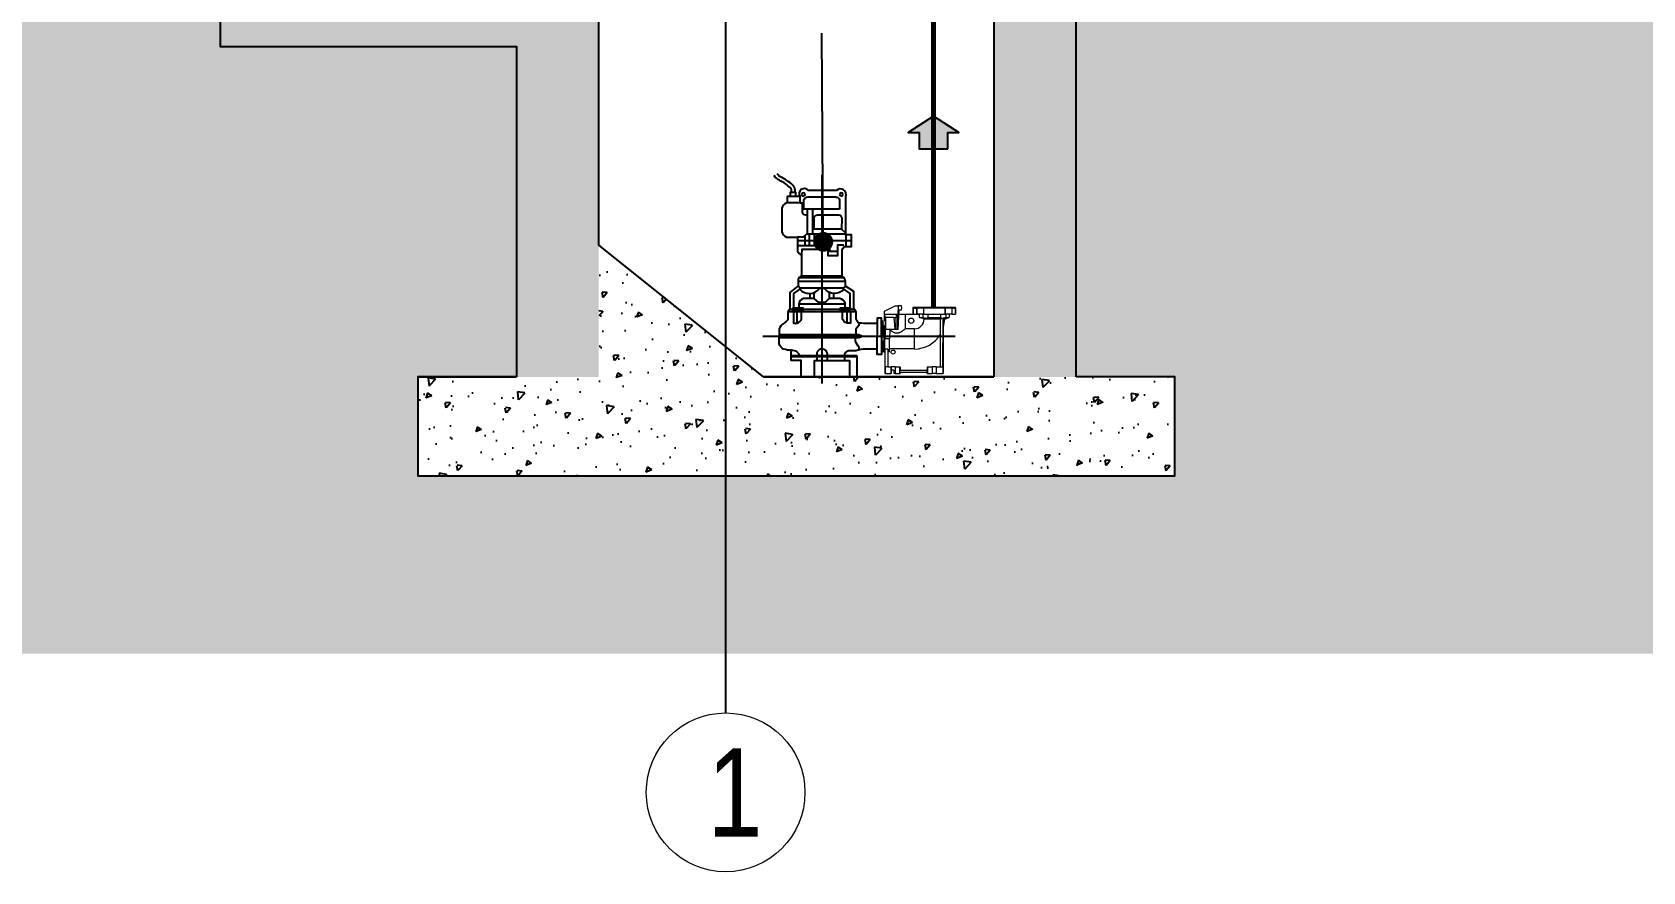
# Model space of a CAD drawing. Header units: millimetres. Extents: x 6561.5 to 6624.8, y 613.4 to 641.4.
# Drawn here: x 6604.549 to 6609.441, y 613.388 to 615.935 of the extents above; entities that cross this region are included whole.
import ezdxf

# ---------------------------------------------------------------- set-up
doc = ezdxf.new("R2010")
doc.units = ezdxf.units.MM
doc.linetypes.add('HIDDEN', pattern=[0.375, 0.25, -0.125])
for name, color, linetype in [('01-Dimensiones', 6, 'Continuous'), ('01-HATCH', 8, 'Continuous'), ('HATCH', 7, 'Continuous'), ('HATCH AMBIENTE', 70, 'Continuous'), ('INSTALACION HIDROSANITARIA', 2, 'Continuous')]:
    doc.layers.add(name, color=color, linetype=linetype)
doc.layers.add('01-Textos', color=4, linetype='Continuous', lineweight=25)
doc.layers.add('Parqueos', color=201, linetype='Continuous', lineweight=5)
doc.styles.add('Tex40', font='romans.shx', dxfattribs={"width": 0.8, "height": 0.08})
doc.dimstyles.new('1_40', dxfattribs={"dimtxt": 0.08, "dimasz": 0.06, "dimexe": 0.06, "dimexo": 0, "dimgap": 0.025, "dimtad": 1, "dimzin": 1, "dimdsep": 46, "dimtxsty": 'Tex40', "dimblk": 'ARCHTICK', "dimcen": 0, "dimdle": 0.04, "dimclrd": 6, "dimclre": 6, "dimclrt": 4, "dimadec": 0, "dimazin": 0, "dimtfac": 1, "dimtix": 1, "dimtmove": 1, "dimatfit": 3, "dimfxl": 1, "dimtfill": 1, "dimtolj": 1, "dimtzin": 0, "dimlwd": -1, "dimlwe": -1, "dimarcsym": 0})
pattern_1 = [(230.000002, (5998.61346, 463.79524), (-0.18218467, 0.015939078), [0.01905, -0.20955]), (175.000002, (5998.61346, 463.79524), (0.03524343, -0.191056844), [0.01524, -0.167640584]), (280.451447, (5998.59827, 463.79657), (-0.14694124, -0.17511776), [0.01619001, -0.178090245]), (226.184202, (5998.61346, 463.74444), (-0.27107904, 0.04204232), [0.028575, -0.314325]), (276.63556, (5998.59087, 463.74794), (-0.23740412, -0.24742613), [0.02428502, -0.26713561]), (171.184154, (5998.61346, 463.74444), (-0.23740412, -0.24742613), [0.02285997, -0.25145973]), (201.000002, (5998.58806, 463.75714), (-0.151614395, 0.102265192), [0.01905, -0.20955]), (146.000002, (5998.58806, 463.75714), (-0.06180202, -0.18418797), [0.01524, -0.16764]), (251.451447, (5998.57542, 463.76566), (-0.213416416, -0.08192278), [0.01619001, -0.17808994]), (217.500002, (5998.613456, 463.79524), (-0.0030886, -0.084555039), [0, -0.165608, 0, -0.17018, 0, -0.168275]), (187.500002, (5998.61346, 463.79524), (-0.066819658, -0.100180578), [0, -0.097028, 0, -0.161798, 0, -0.064135]), (147.500002, (5998.6701, 463.79524), (-0.1355905954, 0.0057287385), [0, -0.0635, 0, -0.19812, 0, -0.26289]), (137.500002, (5998.6955, 463.79524), (-0.14812918, -0.025426497), [0, -0.08255, 0, -0.131572, 0, -0.18669])]

# ---------------------------------------------------------------- blocks, each defined once
blk = doc.blocks.new('A$C48F41448')
for points in [[(1.02, 1.214, -0.288362), (1.036, 1.264, -0.05983), (1.108, 1.312, 0.141923), (1.132, 1.334, -45881622.694276)], [(0.644, 0.47), (0.644, 0.584), (0.697, 0.618), (0.697, 0.65, -0.230402), (0.719, 0.681), (0.719, 0.839, 0.335559), (0.702, 0.87), (0.66, 0.87), (0.66, 0.944), (0.695, 0.944), (0.695, 1.188, -0.780673), (0.755, 1.227), (0.934, 1.227, -0.91915), (0.989, 1.188), (0.989, 1.148), (1.074, 1.148, -0.225333), (1.102, 1.115), (1.102, 0.965, -0.273506), (1.073, 0.931), (1.004, 0.931), (1.004, 0.842, -0.185406), (0.977, 0.817), (0.977, 0.681, -0.40912), (1, 0.652), (1, 0.621), (1.052, 0.578), (1.052, 0.47)], [(1.043, 1.214, -0.330507), (1.05, 1.247, -0.05983), (1.118, 1.292, 0.141923), (1.151, 1.322, 0.141923)], [(0.941, 1.07, 0.365989), (0.972, 1.086), (0.972, 1.148)], [(0.695, 0.955), (0.723, 0.98), (0.898, 0.98), (0.898, 1.055, 0.279717), (0.876, 1.072), (0.74, 1.072, 0.318828), (0.722, 1.052), (0.723, 0.98)], [(0.699, 0.48), (0.699, 0.51, -0.302487), (0.734, 0.539), (0.802, 0.539)], [(0.707, 0.599, 0.473712), (0.831, 0.603, -0.612221)], [(0.988, 0.599, -0.473712), (0.864, 0.603, 0.612221)], [(0.898, 0.539), (0.966, 0.539, -0.331804), (0.994, 0.504), (0.994, 0.48)], [(0.611, 0.384, 0.311103), (0.629, 0.411), (0.629, 0.455), (1.065, 0.455), (1.065, 0.404, 0.074046), (1.093, 0.38, -0.197787), (1.119, 0.346), (1.12, 0.309)], [(0.666, 0.455), (0.666, 0.383), (0.688, 0.383, 0.291542), (0.717, 0.411), (0.717, 0.455)], [(1.029, 0.455), (1.029, 0.383), (1.006, 0.383, -0.291542), (0.977, 0.411), (0.977, 0.455)], [(0.497, 0.381, 0.03839), (0.611, 0.384), (0.612, 0.368), (0.631, 0.345), (0.631, 0.313)], [(0.497, 0.217), (0.569, 0.217, -0.10185), (0.632, 0.206, -440.919963)], [(0.61, 0.213), (0.61, 0.229, 0.142602), (0.633, 0.268), (0.633, 0.289)], [(0.625, 0.178), (0.625, 0.041), (0.67, 0.041), (0.67, 0.144), (0.897, 0.144), (0.897, 0.041), (0.979, 0.041), (0.979, 0.146), (1.043, 0.146), (1.043, 0.211, 0.418943), (0.99, 0.17, 0)], [(0.632, 0.206), (0.676, 0.206, -0.468792), (0.704, 0.175), (0.704, 0.144)], [(0.813, 0.144), (0.813, 0.185, -1.019914), (0.881, 0.183), (0.881, 0.144)], [(1.041, 0.211, 0.087861), (1.093, 0.218, 0.197787), (1.119, 0.252), (1.12, 0.289)]]:
    blk.add_lwpolyline(points, format="xyb")
for points in [[(0.847, 0), (0.847, 1.327)], [(0.989, 1.148), (0.962, 1.148)], [(0.989, 1.188), (1.069, 1.188), (1.069, 1.148)], [(1.013, 1.188), (1.013, 1.214), (1.05, 1.214), (1.05, 1.188)], [(0.908, 1.108), (0.908, 0.95)], [(0.941, 1.108), (0.941, 0.95)], [(0.695, 0.95), (0.945, 0.95), (0.967, 0.931), (1.004, 0.931)], [(0.695, 0.944), (0.695, 0.87)], [(0.897, 0.95), (0.897, 0.878)], [(0.93, 0.95), (0.93, 0.878)], [(0.955, 0.878), (0.955, 0.942)], [(0.66, 0.907), (1.004, 0.907)], [(0.709, 0.879), (0.749, 0.879), (0.749, 0.812), (0.807, 0.812), (0.807, 0.851), (0.975, 0.851), (0.977, 0.817)], [(1.004, 0.878), (0.799, 0.878), (0.799, 0.842), (0.749, 0.842)], [(0.697, 0.618), (0.712, 0.606), (0.988, 0.606), (1, 0.621)], [(0.701, 0.648), (1, 0.648)], [(0.707, 0.671), (1, 0.671)], [(0.719, 0.681), (0.977, 0.681)], [(0.668, 0.48), (0.668, 0.571), (0.717, 0.606)], [(0.775, 0.572), (0.775, 0.539)], [(0.801, 0.579), (0.802, 0.539)], [(0.802, 0.539), (0.828, 0.514), (0.867, 0.514), (0.898, 0.539), (0.898, 0.577)], [(0.831, 0.603), (0.864, 0.603)], [(0.923, 0.539), (0.923, 0.572)], [(1.027, 0.48), (1.027, 0.571), (0.977, 0.606)], [(0.468, 0.299), (0.468, 0.414), (0.497, 0.414), (0.497, 0.299)], [(0.629, 0.455), (0.639, 0.47), (1.056, 0.47), (1.065, 0.455)], [(0.688, 0.383), (0.688, 0.455)], [(0.993, 0.507), (0.699, 0.507)], [(1.006, 0.383), (1.006, 0.455)], [(0.59, 0.299), (0.613, 0.309), (1.12, 0.309), (1.12, 0.299)], [(0, 0.299), (1.224, 0.299)], [(0.468, 0.299), (0.468, 0.184), (0.497, 0.184), (0.497, 0.299)], [(0.59, 0.299), (0.613, 0.289), (1.12, 0.289), (1.12, 0.299)], [(1.043, 0.178), (0.625, 0.178)], [(0.625, 0.169), (1.043, 0.169)]]:
    blk.add_lwpolyline(points)
blk.add_lwpolyline([(0.735, 1.108), (0.962, 1.108), (0.962, 1.165, 0.341313), (0.938, 1.186), (0.765, 1.186, 0.42584), (0.735, 1.163)], format="xyb", close=True)
for points in [[(0.668, 0.462), (0.73, 0.462), (0.73, 0.48), (0.668, 0.48)], [(0.969, 0.46), (1.03, 0.46), (1.03, 0.48), (0.969, 0.48)]]:
    blk.add_lwpolyline(points, close=True)
for centre in [(0.725, 1.202), (0.966, 1.202)]:
    blk.add_circle(centre, 0.0108)
blk = doc.blocks.new('A$Cd1e9a9ac')
at = {"color": 0, "linetype": 'Continuous', "lineweight": 0, "extrusion": (0, 1, 0)}
for p, q in [((0.3689, 0.2195), (0.402, 0.2356)), ((0.3691, 0.2195), (0.3689, 0.2195)), ((0.3693, 0.2093), (0.3691, 0.2195)), ((0.3691, 0.1901), (0.3691, 0.2195)), ((0.4101, 0.2093), (0.3693, 0.2093)), ((0.3712, 0.2001), (0.3731, 0.2001)), ((0.3728, 0.1631), (0.3731, 0.2001)), ((0.3974, 0.2001), (0.3731, 0.2001)), ((0.3974, 0.2001), (0.4051, 0.2001)), ((0.402, 0.2356), (0.4107, 0.2356)), ((0.4099, 0.2066), (0.4051, 0.2066)), ((0.4051, 0.2066), (0.4051, 0.2001)), ((0.4051, 0.1631), (0.4051, 0.2001)), ((0.4099, 0.1631), (0.4099, 0.2066)), ((0.4107, 0.2356), (0.4101, 0.2093)), ((0.4211, 0.2356), (0.4107, 0.2356)), ((0.4108, 0.1631), (0.4135, 0.2236)), ((0.4129, 0.2101), (0.4328, 0.2101)), ((0.4135, 0.2236), (0.421, 0.2236)), ((0.421, 0.2236), (0.4216, 0.2301)), ((0.4216, 0.2301), (0.4211, 0.2356)), ((0.4328, 0.2101), (0.4755, 0.2101)), ((0.4328, 0.1657), (0.4328, 0.2101)), ((0.4553, 0.2301), (0.4553, 0.2103)), ((0.4565, 0.2289), (0.4553, 0.2301)), ((0.4693, 0.2301), (0.4553, 0.2301)), ((0.4553, 0.2103), (0.4565, 0.2103)), ((0.4565, 0.2289), (0.4565, 0.2103)), ((0.4565, 0.2103), (0.4668, 0.2103)), ((0.4668, 0.2286), (0.4673, 0.229)), ((0.4668, 0.2286), (0.4668, 0.2103)), ((0.4668, 0.2103), (0.4673, 0.2103)), ((0.4673, 0.229), (0.4673, 0.2103)), ((0.4873, 0.2103), (0.4673, 0.2103)), ((0.4693, 0.2301), (0.4812, 0.2301)), ((0.4753, 0.2103), (0.4753, 0.2101)), ((0.4755, 0.2001), (0.4755, 0.2101)), ((0.4755, 0.2001), (0.4852, 0.2001)), ((0.4865, 0.2301), (0.4812, 0.2301)), ((0.4812, 0.2301), (0.4812, 0.2293)), ((0.4852, 0.2103), (0.4852, 0.2001)), ((0.4865, 0.2301), (0.4865, 0.2291)), ((0.4865, 0.2301), (0.554, 0.2301)), ((0.4873, 0.229), (0.4873, 0.2103)), ((0.4873, 0.229), (0.4877, 0.2286)), ((0.4873, 0.2103), (0.4877, 0.2103)), ((0.4877, 0.2286), (0.4877, 0.2103)), ((0.5528, 0.2286), (0.4877, 0.2286)), ((0.4877, 0.2103), (0.5528, 0.2103)), ((0.5012, 0.2103), (0.5012, 0.2001)), ((0.5012, 0.2001), (0.5393, 0.2001)), ((0.5393, 0.2103), (0.5393, 0.2001)), ((0.5464, 0.0501), (0.5472, 0.1971)), ((0.5513, 0.1951), (0.5653, 0.2001)), ((0.5528, 0.2286), (0.5533, 0.229)), ((0.5528, 0.2286), (0.5528, 0.2103)), ((0.5528, 0.2103), (0.5533, 0.2103)), ((0.5533, 0.229), (0.5533, 0.2103)), ((0.5733, 0.2103), (0.5533, 0.2103)), ((0.5593, 0.2301), (0.554, 0.2301)), ((0.554, 0.2301), (0.554, 0.2291)), ((0.5554, 0.2103), (0.5554, 0.2001)), ((0.5554, 0.2001), (0.5653, 0.2001)), ((0.5593, 0.2301), (0.5593, 0.2293)), ((0.5593, 0.2301), (0.5713, 0.2301)), ((0.5653, 0.2103), (0.5653, 0.2001)), ((0.5853, 0.2301), (0.5713, 0.2301)), ((0.5733, 0.229), (0.5733, 0.2103)), ((0.5733, 0.229), (0.5737, 0.2286)), ((0.5733, 0.2103), (0.5737, 0.2103)), ((0.5737, 0.2286), (0.5737, 0.2103)), ((0.5737, 0.2103), (0.584, 0.2103)), ((0.5853, 0.2301), (0.584, 0.2289)), ((0.584, 0.2289), (0.584, 0.2103)), ((0.584, 0.2103), (0.5853, 0.2103)), ((0.5853, 0.2301), (0.5853, 0.2103)), ((0.3646, 0.1887), (0.3606, 0.1887)), ((0.3606, 0.1887), (0.3606, 0.1884)), ((0.3606, 0.1884), (0.3606, 0.1731)), ((0.3606, 0.1571), (0.3606, 0.1731)), ((0.3606, 0.1571), (0.3606, 0.1457)), ((0.3646, 0.1901), (0.3646, 0.1887)), ((0.3646, 0.1887), (0.3646, 0.1415)), ((0.3676, 0.1761), (0.3646, 0.1761)), ((0.3676, 0.1761), (0.3676, 0.0941)), ((0.3703, 0.1651), (0.3676, 0.1651)), ((0.3708, 0.1901), (0.3691, 0.1901)), ((0.3703, 0.0951), (0.3703, 0.1751)), ((0.3703, 0.1751), (0.3714, 0.1751)), ((0.3708, 0.1901), (0.3719, 0.1631)), ((0.3708, 0.17), (0.3715, 0.1729)), ((0.3708, 0.1673), (0.3708, 0.17)), ((0.3718, 0.1673), (0.3708, 0.1673)), ((0.3708, 0.1673), (0.3708, 0.1351)), ((0.3719, 0.1631), (0.3728, 0.1631)), ((0.4015, 0.1631), (0.3728, 0.1631)), ((0.3853, 0.1351), (0.3862, 0.1631)), ((0.4051, 0.1631), (0.4015, 0.1631)), ((0.4099, 0.1631), (0.4051, 0.1631)), ((0.4108, 0.1631), (0.4099, 0.1631)), ((0.4603, 0.1657), (0.4328, 0.1657)), ((0.4603, 0.1043), (0.4603, 0.1657)), ((0.5388, 0.1951), (0.4897, 0.1951)), ((0.5388, 0.1952), (0.5388, 0.0501)), ((0.5513, 0.1951), (0.5475, 0.1951)), ((0.5478, 0.1704), (0.5478, 0.0501)), ((0.3606, 0.1457), (0.3606, 0.1426)), ((0.3606, 0.1276), (0.3606, 0.1426)), ((0.3606, 0.1415), (0.3646, 0.1415)), ((0.3606, 0.1287), (0.3646, 0.1287)), ((0.3606, 0.1276), (0.3606, 0.1246)), ((0.3606, 0.1246), (0.3606, 0.1138)), ((0.3606, 0.1138), (0.3606, 0.1109)), ((0.3606, 0.1109), (0.3606, 0.0957)), ((0.3646, 0.1041), (0.3606, 0.1041)), ((0.3646, 0.1287), (0.3646, 0.1041)), ((0.3646, 0.1041), (0.3646, 0.0957)), ((0.3703, 0.1051), (0.3676, 0.1051)), ((0.3843, 0.1351), (0.3708, 0.1351)), ((0.3793, 0.1033), (0.3709, 0.1033)), ((0.3717, 0.0501), (0.3709, 0.1033)), ((0.3793, 0.1033), (0.3793, 0.0501)), ((0.3843, 0.1351), (0.3853, 0.1351)), ((0.3843, 0.0952), (0.3843, 0.1351)), ((0.4603, 0.1043), (0.3843, 0.1043)), ((0.3646, 0.0957), (0.3606, 0.0957)), ((0.3703, 0.0951), (0.3703, 0.0411)), ((0.3717, 0.0501), (0.3717, 0.0301)), ((0.3793, 0.0501), (0.3717, 0.0501)), ((0.3843, 0.0952), (0.3793, 0.0952)), ((0.3793, 0.0501), (0.3889, 0.0501)), ((0.3889, 0.0501), (0.3889, 0.0301)), ((0.3889, 0.0501), (0.3893, 0.0501)), ((0.3893, 0.0501), (0.3893, 0.0401)), ((0.4013, 0.0501), (0.3893, 0.0501)), ((0.4013, 0.0501), (0.4013, 0.0301)), ((0.4013, 0.0501), (0.4017, 0.0501)), ((0.4017, 0.0501), (0.4017, 0.0301)), ((0.4017, 0.0501), (0.4153, 0.0501)), ((0.4153, 0.0501), (0.4153, 0.0301)), ((0.4153, 0.0501), (0.4166, 0.0501)), ((0.4166, 0.0501), (0.4166, 0.0401)), ((0.4988, 0.0501), (0.4988, 0.0401)), ((0.4988, 0.0501), (0.5003, 0.0501)), ((0.5003, 0.0501), (0.5003, 0.0301)), ((0.5003, 0.0501), (0.514, 0.0501)), ((0.514, 0.0501), (0.514, 0.0301)), ((0.514, 0.0501), (0.5143, 0.0501)), ((0.5143, 0.0501), (0.5143, 0.0301)), ((0.5263, 0.0501), (0.5143, 0.0501)), ((0.5263, 0.0501), (0.5263, 0.0301)), ((0.5263, 0.0501), (0.5265, 0.0501)), ((0.5265, 0.0501), (0.5265, 0.0301)), ((0.5265, 0.0501), (0.5388, 0.0501)), ((0.5388, 0.0501), (0.5464, 0.0501)), ((0.5464, 0.0501), (0.5464, 0.0401)), ((0.5478, 0.0401), (0.5478, 0.0501)), ((0.5478, 0.0501), (0.5478, 0.0341)), ((0.5478, 0.0501), (0.5478, 0.0501)), ((0.3714, 0.04), (0.3703, 0.0411)), ((0.3714, 0.0301), (0.3714, 0.04)), ((0.3714, 0.0301), (0.3717, 0.0301)), ((0.3717, 0.0301), (0.3889, 0.0301)), ((0.3889, 0.0301), (0.3892, 0.0301)), ((0.3893, 0.0401), (0.3892, 0.04)), ((0.3892, 0.04), (0.3892, 0.0301)), ((0.3973, 0.0402), (0.3973, 0.0301)), ((0.4013, 0.0301), (0.3973, 0.0301)), ((0.4013, 0.0301), (0.4017, 0.0301)), ((0.4017, 0.0301), (0.4153, 0.0301)), ((0.4153, 0.0301), (0.4167, 0.0301)), ((0.416, 0.0341), (0.416, 0.0401)), ((0.416, 0.0401), (0.4993, 0.0401)), ((0.416, 0.0341), (0.4993, 0.0341)), ((0.4167, 0.0341), (0.4167, 0.0301)), ((0.4993, 0.0341), (0.4993, 0.0401)), ((0.4993, 0.0301), (0.4993, 0.0341)), ((0.4993, 0.0301), (0.5003, 0.0301)), ((0.5003, 0.0301), (0.514, 0.0301)), ((0.514, 0.0301), (0.5143, 0.0301)), ((0.5263, 0.0301), (0.5143, 0.0301)), ((0.5263, 0.0301), (0.5265, 0.0301)), ((0.5265, 0.0301), (0.5463, 0.0301)), ((0.5463, 0.0401), (0.5464, 0.0401)), ((0.5463, 0.0401), (0.5463, 0.0301)), ((0.5463, 0.0301), (0.5472, 0.0301)), ((0.5464, 0.0401), (0.5478, 0.0401)), ((0.5478, 0.0341), (0.5472, 0.0341)), ((0.5472, 0.0341), (0.5472, 0.0301))]:
    blk.add_line(p, q, dxfattribs=at)
at = {"color": 0, "linetype": 'Continuous', "lineweight": 0}
for centre, radius in [((0.4503, 0.1901), 0.008), ((0.3953, 0.0951), 0.006)]:
    blk.add_circle(centre, radius, dxfattribs=at)
for radius, start, end in [(0.0294, 270, 0), (0.0909, 270, 329.8599), (0.091, 344.2212, 0)]:
    blk.add_arc((0.4603, 0.1951), radius, start, end, dxfattribs=at)
for centre, major_axis, ratio, start_param, end_param in [((0.3712, 0.2101), (0, 0.01), 0.190476, 1.658063, 3.141593), ((0.3971, -0.0287), (0, 0.2291), 0.034921, 5.705081, 6.238652), ((0.4074, 0.2101), (0, 0.01), 0.267949, 4.351731, 4.625123), ((0.5203, 0.2301), (-0.08, 0), 0.026186, 0.649026, 0.838965), ((0.4773, 0.229), (-0.01, 0), 0.026186, 4.304993, 6.283185), ((0.5203, 0.2301), (-0.051, 0), 0.026186, 0, 0.699061), ((0.4773, 0.229), (-0.01, 0), 0.026186, 3.141593, 3.525461), ((0.5203, 0.2301), (-0.051, 0), 0.026186, 0.848207, 2.293385), ((0.5633, 0.229), (-0.01, 0), 0.026186, 5.899317, 6.283185), ((0.5203, 0.2301), (-0.051, 0), 0.026186, 2.442532, 3.141593), ((0.5633, 0.229), (-0.01, 0), 0.026186, 3.141593, 5.119785), ((0.5203, 0.2301), (-0.08, 0), 0.026186, 2.302628, 2.492567), ((0.3703, 0.1351), (0, 0.04), 0.026186, 3.141593, 3.793831), ((0.3953, 0.0401), (-0.006, 0), 0.026186, 4.372552, 6.283185)]:
    blk.add_ellipse(centre, major_axis=major_axis, ratio=ratio, start_param=start_param, end_param=end_param, dxfattribs=at)
for points in [[(0.4897, 0.1951), (0.485, 0.1968), (0.4802, 0.1985), (0.4755, 0.2001)], [(0.5472, 0.1971), (0.5444, 0.1964), (0.5416, 0.1958), (0.5388, 0.1952)], [(0.5472, 0.1971), (0.5473, 0.1964), (0.5474, 0.1957), (0.5475, 0.1951)]]:
    blk.add_open_spline(points, degree=3, dxfattribs=at)
for points, knots in [([(0.4852, 0.2001), (0.4861, 0.1998), (0.487, 0.1996), (0.4884, 0.1992), (0.4889, 0.1991), (0.4898, 0.1989), (0.4903, 0.1988), (0.4917, 0.1985), (0.4926, 0.1984), (0.4939, 0.1982), (0.4943, 0.1982), (0.4951, 0.1981), (0.4959, 0.1981), (0.4966, 0.1981), (0.4973, 0.1982), (0.4977, 0.1982), (0.4986, 0.1984), (0.4991, 0.1985), (0.4998, 0.1988), (0.5, 0.1989), (0.5004, 0.1991), (0.5005, 0.1992), (0.5008, 0.1994), (0.5009, 0.1996), (0.5011, 0.1998), (0.5012, 0.2), (0.5012, 0.2001)], [0.00000067, 0.00000067, 0.00000067, 0.00000067, 0.00289886, 0.00289886, 0.00434795, 0.00434795, 0.00579705, 0.00579705, 0.00869524, 0.00869524, 0.01014433, 0.01014433, 0.01159343, 0.01304252, 0.01304252, 0.01449161, 0.01449161, 0.0173898, 0.0173898, 0.0188389, 0.0188389, 0.02028799, 0.02028799, 0.02173709, 0.02173709, 0.02318618, 0.02318618, 0.02318618, 0.02318618]), ([(0.5393, 0.2001), (0.5394, 0.1998), (0.5396, 0.1996), (0.54, 0.1992), (0.5401, 0.1991), (0.5405, 0.1989), (0.5407, 0.1988), (0.5414, 0.1985), (0.5419, 0.1984), (0.5428, 0.1982), (0.5432, 0.1982), (0.5439, 0.1981), (0.5446, 0.1981), (0.5454, 0.1981), (0.5462, 0.1982), (0.5466, 0.1982), (0.5479, 0.1984), (0.5488, 0.1985), (0.5502, 0.1988), (0.5507, 0.1989), (0.5516, 0.1991), (0.5521, 0.1992), (0.553, 0.1994), (0.5535, 0.1996), (0.5544, 0.1998), (0.5549, 0.2), (0.5554, 0.2001)], [0.00000067, 0.00000067, 0.00000067, 0.00000067, 0.00289886, 0.00289886, 0.00434795, 0.00434795, 0.00579705, 0.00579705, 0.00869524, 0.00869524, 0.01014433, 0.01014433, 0.01159343, 0.01304252, 0.01304252, 0.01449161, 0.01449161, 0.0173898, 0.0173898, 0.0188389, 0.0188389, 0.02028799, 0.02028799, 0.02173709, 0.02173709, 0.02318618, 0.02318618, 0.02318618, 0.02318618]), ([(0.4328, 0.1657), (0.4325, 0.1655), (0.4322, 0.1652), (0.4315, 0.1647), (0.4312, 0.1645), (0.4307, 0.164), (0.4304, 0.1638), (0.4295, 0.1631), (0.4288, 0.1625), (0.4277, 0.1617), (0.4273, 0.1614), (0.4265, 0.1607), (0.4261, 0.1604), (0.4248, 0.1595), (0.424, 0.1589), (0.4225, 0.1579), (0.422, 0.1576), (0.421, 0.1569), (0.4205, 0.1566), (0.4189, 0.1556), (0.4178, 0.155), (0.4161, 0.1542), (0.4155, 0.1539), (0.4143, 0.1534), (0.4137, 0.1532), (0.4118, 0.1526), (0.4104, 0.1523), (0.4087, 0.1521), (0.4084, 0.152), (0.4077, 0.152), (0.4074, 0.152), (0.4063, 0.152), (0.4057, 0.1521), (0.4047, 0.1522), (0.4043, 0.1523), (0.4037, 0.1524), (0.4033, 0.1525), (0.4023, 0.1527), (0.4017, 0.1529), (0.3998, 0.1535), (0.3986, 0.1541), (0.3963, 0.1552), (0.3952, 0.1558), (0.3932, 0.1571), (0.3922, 0.1578), (0.3908, 0.1587), (0.3903, 0.1591), (0.3894, 0.1597), (0.389, 0.16), (0.3877, 0.161), (0.3869, 0.1616), (0.3862, 0.1621)], [0.07896885, 0.07896885, 0.07896885, 0.07896885, 0.08302856, 0.08302856, 0.08505841, 0.08505841, 0.08708827, 0.08708827, 0.09114798, 0.09114798, 0.09317784, 0.09317784, 0.09520769, 0.09520769, 0.09926741, 0.09926741, 0.10129726, 0.10129726, 0.10332712, 0.10332712, 0.10738683, 0.10738683, 0.10941669, 0.10941669, 0.11144654, 0.11144654, 0.11550625, 0.11550625, 0.11652118, 0.11652118, 0.11753611, 0.11753611, 0.11956597, 0.11956597, 0.12058089, 0.12058089, 0.12159582, 0.12159582, 0.12362568, 0.12362568, 0.12768539, 0.12768539, 0.1317451, 0.1317451, 0.13580481, 0.13580481, 0.13783467, 0.13783467, 0.13986453, 0.13986453, 0.14392424, 0.14392424, 0.14392424, 0.14392424]), ([(0.4112, 0.173), (0.4113, 0.1731), (0.4114, 0.1733), (0.4115, 0.1737), (0.4116, 0.174), (0.4117, 0.1745), (0.4118, 0.1748), (0.4118, 0.1751)], [0.025947082, 0.025947082, 0.025947082, 0.025947082, 0.026425895, 0.026425895, 0.027306758, 0.027306758, 0.028187621, 0.028187621, 0.028187621, 0.028187621]), ([(0.4118, 0.1751), (0.4118, 0.1754), (0.4117, 0.1757), (0.4116, 0.1763), (0.4115, 0.1766), (0.4114, 0.1769), (0.4114, 0.1769), (0.4114, 0.1769)], [0, 0, 0, 0, 0.000880863, 0.000880863, 0.001761726, 0.001761726, 0.001834437, 0.001834437, 0.001834437, 0.001834437]), ([(0.5478, 0.1704), (0.5478, 0.1703), (0.5478, 0.1703), (0.5478, 0.1705), (0.5478, 0.1706), (0.5478, 0.1707), (0.5477, 0.1708), (0.5477, 0.1712), (0.5477, 0.1715), (0.5477, 0.1721), (0.5477, 0.1723), (0.5477, 0.1727), (0.5477, 0.1729), (0.5476, 0.1735), (0.5476, 0.174), (0.5476, 0.1748), (0.5476, 0.175), (0.5476, 0.1756), (0.5476, 0.1759), (0.5476, 0.1772), (0.5476, 0.1784), (0.5475, 0.1802), (0.5475, 0.1808), (0.5475, 0.1821), (0.5475, 0.1827), (0.5475, 0.1846), (0.5475, 0.1859), (0.5475, 0.1885), (0.5475, 0.1898), (0.5475, 0.1925), (0.5475, 0.1938), (0.5475, 0.1951)], [0.0000002, 0.0000002, 0.0000002, 0.0000002, 0.00199147, 0.00199147, 0.00298711, 0.00298711, 0.00398275, 0.00398275, 0.00597402, 0.00597402, 0.00696966, 0.00696966, 0.0079653, 0.0079653, 0.00995657, 0.00995657, 0.01095221, 0.01095221, 0.01194785, 0.01194785, 0.0159304, 0.0159304, 0.01792167, 0.01792167, 0.01991295, 0.01991295, 0.0238955, 0.0238955, 0.02787805, 0.02787805, 0.0318606, 0.0318606, 0.0318606, 0.0318606])]:
    blk.add_open_spline(points, degree=3, knots=knots, dxfattribs=at)
at = {"xscale": -0.4770085638161441, "yscale": 0.4770085638161441, "zscale": 0.4770085638161441}
blk.add_blockref('A$C48F41448', (0.5836, 0), dxfattribs=at)
blk = doc.blocks.new('DIRECCION DEL PROCESO')
at = {"layer": 'HATCH', "lineweight": 0}
blk.add_hatch(color=132, dxfattribs=at).paths.add_polyline_path([(0.163, 0.142), (0.163, 0.252), (0, 0), (0.163, -0.252), (0.163, -0.142), (0.326, -0.142), (0.326, 0.142)])
at = {"layer": 'INSTALACION HIDROSANITARIA', "color": 2}
blk.add_lwpolyline([(0.326, 0.142), (0.163, 0.142), (0.163, 0.252), (0, 0), (0.163, -0.252), (0.163, -0.142), (0.326, -0.142)], close=True, dxfattribs=at)
blk = doc.blocks.new('*U422')
at = {"layer": 'HATCH AMBIENTE', "color": 253, "xscale": -0.3035172526489677, "yscale": 0.3035172526489677, "zscale": 0.3035172526489677}
blk.add_blockref('DIRECCION DEL PROCESO', (0.0495, 0), dxfattribs=at)
blk = doc.blocks.new('*U423')
at = {"layer": '01-Dimensiones', "color": 0, "linetype": 'ByBlock', "lineweight": -2, "transparency": 16777216}
blk.add_blockref('*U422', (0, 0), dxfattribs=at)
blk = doc.blocks.new('*U357')
at = {"layer": '01-Dimensiones'}
blk.add_blockref('*U423', (0, 0), dxfattribs=at)
blk = doc.blocks.new('*U368')
at = {"color": 0, "linetype": 'ByBlock', "lineweight": -2, "transparency": 16777216}
for p in [(0, 0), (1, 0), (2, 0), (3, 0)]:
    blk.add_blockref('*U357', p, dxfattribs=at)
blk = doc.blocks.new('_ArchTick')
at = {"color": 0, "linetype": 'ByBlock', "const_width": 0.15}
blk.add_lwpolyline([(-0.5, -0.5), (0.5, 0.5)], dxfattribs=at)

msp = doc.modelspace()

# ---------------------------------------------------------------- hatches: boundary and pattern name
at = {"layer": '01-HATCH'}
h = msp.add_hatch(dxfattribs=at)
h.set_pattern_fill('GRAVEL', color=256, scale=0.01, angle=45)
h.set_pattern_definition([(273.0127875, (-0.05029, 0.30892), (0.17960512221, -3.053287081176), [0.034172144, -3.383048364]), (229.969741, (-0.048493, 0.274796), (1.97565633555, 2.334866600857), [0.058640472, -5.805404889]), (177.5104471, (-0.08621, 0.229895), (3.771707570918, -0.179605120973), [0.041348152, -4.093472279]), (312.273689, (-0.111355, 0.114947), (-3.412497325611, 3.771707571206), [0.053400452, -5.286643743]), (337.83365418, (-0.075434, 0.075434), (-3.053287081207, 1.257235856843), [0.05236337, -5.183980775]), (42.273689, (-0.026941, 0.055678), (-3.771707571206, -3.412497325611), [0.053400452, -5.286643743]), (82.69424047, (0.012572, 0.091599), (-0.538815367026, -4.130917815723), [0.070619366, -6.991311531]), (117.25532837, (0.021553, 0.161645), (-2.694076835875, 5.20854855045), [0.066671952, -6.60052566]), (166.42956562, (-0.00898, 0.220914), (-3.771707570927, 0.898025611778), [0.0535813, -5.30455457]), (220.2363583, (-0.061066, 0.233487), (2.15526146934, 1.796051223875), [0.061171328, -2.997393695]), (267.3974378, (-0.107763, 0.1939735), (-0.179605122277, -4.130917815698), [0.079107792, -7.831677251]), (183.81407483, (0.06825, 0.29096), (-2.33486659149, -0.17960512226), [0.027000454, -2.673056582]), (216.4692344, (0.041309, 0.289164), (2.694076835976, 1.975656347106), [0.051368198, -5.0854639]), (270, (0, 0.25863), (0.1796051224, -0.1796051224), [0.035920934, -0.323289311]), (248.1985905, (-0.034125, 0.26761), (0.53881536735, 1.25723585691), [0.019344132, -1.915062237]), (336.8014095, (-0.04131, 0.24965), (-0.7184204897, 0.3592102448), [0.027356562, -1.340475299]), (75.9637565, (-0.016164, 0.238875), (0.17960512245, 0.8980256121), [0.044431966, -1.436629815]), (206.5650512, (-0.00539, 0.28198), (0.5388153673, 0.17960512245), [0.032128714, -0.771089812]), (61.38954033, (-0.14548, 0.14548), (1.25723585695, 2.334866591478), [0.0450088, -4.455882667]), (115.34617594, (-0.123928, 0.184993), (1.25723585686, -2.694076836363), [0.037759894, -3.738221568]), (338.1985905, (-0.04131, 0.3179), (-1.25723585691, 0.53881536735), [0.03868801, -1.895718359]), (28.61045967, (-0.005388, 0.303533), (-2.33486659139, -1.257235857113), [0.0450088, -4.455882667]), (24.4439548, (-0.034125, 0.034125), (-1.25723585695, -0.53881536726), [0.04340352, -2.126773431]), (339.7751406, (0.005388, 0.052085), (-2.873681959325, 1.077630732973), [0.036367212, -3.600359338]), (111.8014095, (0.140092, 0.140092), (-0.53881536734, 1.25723585692), [0.03868801, -1.895718359]), (62.35402464, (0.125724, 0.176013), (-1.616446101595, -3.053287081268), [0.042578274, -4.215237598]), (114.4439548, (0.052085, 0.052085), (0.53881536726, -1.25723585695), [0.02170176, -2.148475191]), (146.3099325, (0.129316, 0.129316), (-0.8980256121, 0.53881536726), [0.01295146, -1.282199496]), (210.9637565, (0.11854, 0.1365), (0.7184204897, 0.35921024484), [0.05236337, -0.994905459]), (231.00900596, (0.073638, 0.109559), (1.61644610169, 1.97565634672), [0.0485267, -4.804136486]), (348.6900675, (0, 0.22271), (-0.5388153673, 0.1796051224), [0.036632388, -0.879177636]), (38.15722659, (0.035921, 0.215526), (3.412497325865, 2.6940768365), [0.063955676, -6.3316009065]), (105.9453959, (0.08621, 0.25504), (0.53881536723, -1.97565634664), [0.026150824, -2.588939232]), (135, (0.07903, 0.28018), (-0.359210245, 0), [0.01524, -0.23876]), (165.25643716, (0.064658, 0.111355), (1.9756563466, -0.5388153674), [0.035286696, -3.493394077]), (93.0127875, (0.030533, 0.120335), (-0.1796051222, 3.053287081177), [0.068344288, -3.34887622]), (45, (0.02694, 0.18859), (0, 0.359210245), [0.06604, -0.18796]), (10.3048465, (0.073638, 0.235283), (3.05328708087, 0.538815368916), [0.040160956, -3.975931672]), (299.0546041, (0.11315, 0.242467), (0.53881536728, -0.8980256121), [0.036982908, -1.812165004]), (252.64597536, (0.131112, 0.210138), (-1.616446102156, -5.208548550107), [0.06021451, -5.961246442]), (220.42607874, (0.113151, 0.152664), (-2.5144717139, -2.155261469057), [0.063702946, -6.306584646])])
h.paths.add_polyline_path([(6602.038, 619.6895), (6601.6867, 619.6895), (6601.5438, 614.0497), (6624.6726, 614.0497), (6624.8155, 619.6395), (6623.4269, 619.6396), (6623.4268, 618.4395), (6623.7268, 618.4395), (6623.7268, 618.1395), (6609.9768, 618.1394), (6609.9768, 618.4395), (6610.2768, 618.4395), (6610.2768, 619.6395), (6608.7701, 619.6395), (6608.7701, 618.7895), (6607.7201, 618.7895), (6607.7201, 614.8895), (6608.0201, 614.8895), (6608.0201, 614.5895), (6605.7201, 614.5895), (6605.7201, 614.8895), (6606.0201, 614.8895), (6606.0201, 615.8925), (6605.1201, 615.8925), (6605.1201, 619.6895), (6602.938, 619.6895), (6603.138, 619.6895), (6601.838, 619.6895)])
h = msp.add_hatch(dxfattribs=at)
h.set_pattern_fill('AR-CONC', color=256, scale=0.001, angle=180)
h.set_pattern_definition(pattern_1)
h.paths.add_polyline_path([(6606.0201, 614.8895), (6606.2701, 614.8895), (6606.2701, 619.6895), (6606.0201, 619.6895), (6606.0201, 616.1925), (6605.3701, 616.1925), (6605.3701, 619.6895), (6605.1201, 619.6895), (6605.1201, 615.8925), (6606.0201, 615.8925)])
h = msp.add_hatch(dxfattribs=at)
h.set_pattern_fill('AR-CONC', color=256, scale=0.001, angle=180)
h.set_pattern_definition(pattern_1)
h.paths.add_polyline_path([(6607.4701, 614.8895), (6607.7201, 614.8895), (6607.7201, 618.7895), (6608.7701, 618.7895), (6608.7701, 619.6895), (6608.5701, 619.6895), (6608.5701, 619.0895), (6607.7201, 619.0895), (6607.7201, 619.6895), (6607.4701, 619.6895)])
h = msp.add_hatch(dxfattribs=at)
h.set_pattern_fill('AR-CONC', color=256, scale=0.001, angle=180)
h.set_pattern_definition(pattern_1)
h.paths.add_polyline_path([(6606.2701, 614.8895), (6606.7701, 614.8895), (6606.2701, 615.2895)])
h = msp.add_hatch(dxfattribs=at)
h.set_pattern_fill('AR-CONC', color=256, scale=0.001, angle=180)
h.set_pattern_definition(pattern_1)
h.paths.add_polyline_path([(6605.7201, 614.5895), (6608.0201, 614.5895), (6608.0201, 614.8895), (6605.7201, 614.8895)])

# ---------------------------------------------------------------- linework, layer by layer
at = {"color": 5, "linetype": 'HIDDEN', "ltscale": 0.9, "const_width": 0.015}
msp.add_lwpolyline([(6607.2867, 615.1), (6607.2862, 619.2781), (6609.1653, 619.2778), (6609.1653, 621.0055), (6609.6383, 621.0055), (6609.6378, 620.7211)], dxfattribs=at)
for points in [[(6605.3201, 619.6895), (6605.1201, 619.6895), (6605.1201, 615.8925), (6606.0201, 615.8925), (6606.0201, 614.8895)], [(6607.4701, 619.6895), (6607.4701, 614.8895)], [(6607.7201, 614.8895), (6607.7201, 618.7895), (6608.7701, 618.7895), (6608.7701, 619.6895), (6608.6201, 619.6895)], [(6606.2701, 615.2895), (6606.2701, 619.4895)], [(6606.7701, 614.8895), (6606.2701, 615.2895)], [(6607.2239, 615.1), (6607.3539, 615.1)], [(6607.2551, 615.1), (6607.3181, 615.1)], [(6606.0201, 614.8895), (6605.7201, 614.8895), (6605.7201, 614.5895), (6608.0201, 614.5895), (6608.0201, 614.8895), (6607.7201, 614.8895)], [(6605.7201, 614.8895), (6606.0201, 614.8895)], [(6607.4701, 614.8895), (6606.7701, 614.8895)], [(6606.7701, 614.8895), (6607.4701, 614.8895)]]:
    msp.add_lwpolyline(points)
at = {"layer": 'Parqueos', "color": 5}
msp.add_circle((6606.6554, 613.6287), 0.241, dxfattribs=at)

# ---------------------------------------------------------------- block references
at = {"xscale": -1, "rotation": 270.0000000000001}
msp.add_blockref('*U368', (6607.2867, 615.6312), dxfattribs=at)
msp.add_blockref('A$Cd1e9a9ac', (6606.7686, 614.8699))

# ---------------------------------------------------------------- leaders
for points in [[(6606.6554, 616.4144), (6606.6554, 613.8697)], [(6606.952, 615.2993), (6606.948, 615.9331)]]:
    msp.add_leader(points, dimstyle='1_40', override={"dimtad": 0, "dimldrblk": 'Dot'})

# ---------------------------------------------------------------- next in the draw order: texts
at = {"layer": '01-Textos', "color": 7, "insert": (6606.6007, 613.7628), "char_height": 0.268116, "width": 0.114317, "attachment_point": 1, "style": 'Tex40', "bg_fill": 3, "box_fill_scale": 1.2, "bg_fill_color": 256, "bg_fill_transparency": 0}
msp.add_mtext('\\pxql;{\\fArial|b0|i0|c0|p34;1}', dxfattribs=at)

doc.saveas('drawing.dxf')
